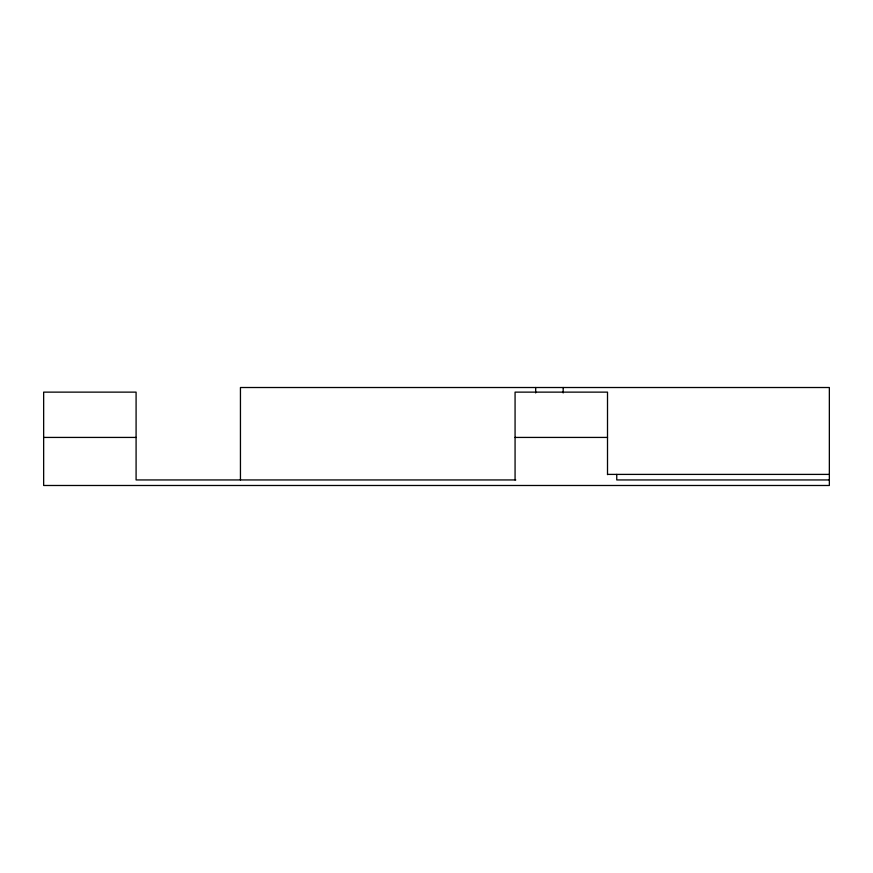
<?xml version="1.0" encoding="UTF-8"?>
<svg xmlns="http://www.w3.org/2000/svg" width="873" height="873" viewBox="0 0 873 873"><rect width="100%" height="100%" fill="white"/><g stroke="black" fill="none" stroke-linecap="round" stroke-linejoin="round"><path stroke-width="1.31" d="M43.65 437.428L136.09 437.428M515.07 437.428L607.51 437.428M607.51 474.399L829.35 474.399M515.79 479.943L136.09 479.943L136.09 392.13L43.65 392.13L43.65 485.486L829.35 485.486L829.35 387.514L240.446 387.514L240.446 479.943M829.35 479.943L616.753 479.943L616.753 474.399M607.51 474.628L607.51 392.13L515.07 392.13L515.07 479.943M563.172 387.514L563.172 392.948M535.684 387.514L535.684 392.948"/></g></svg>
